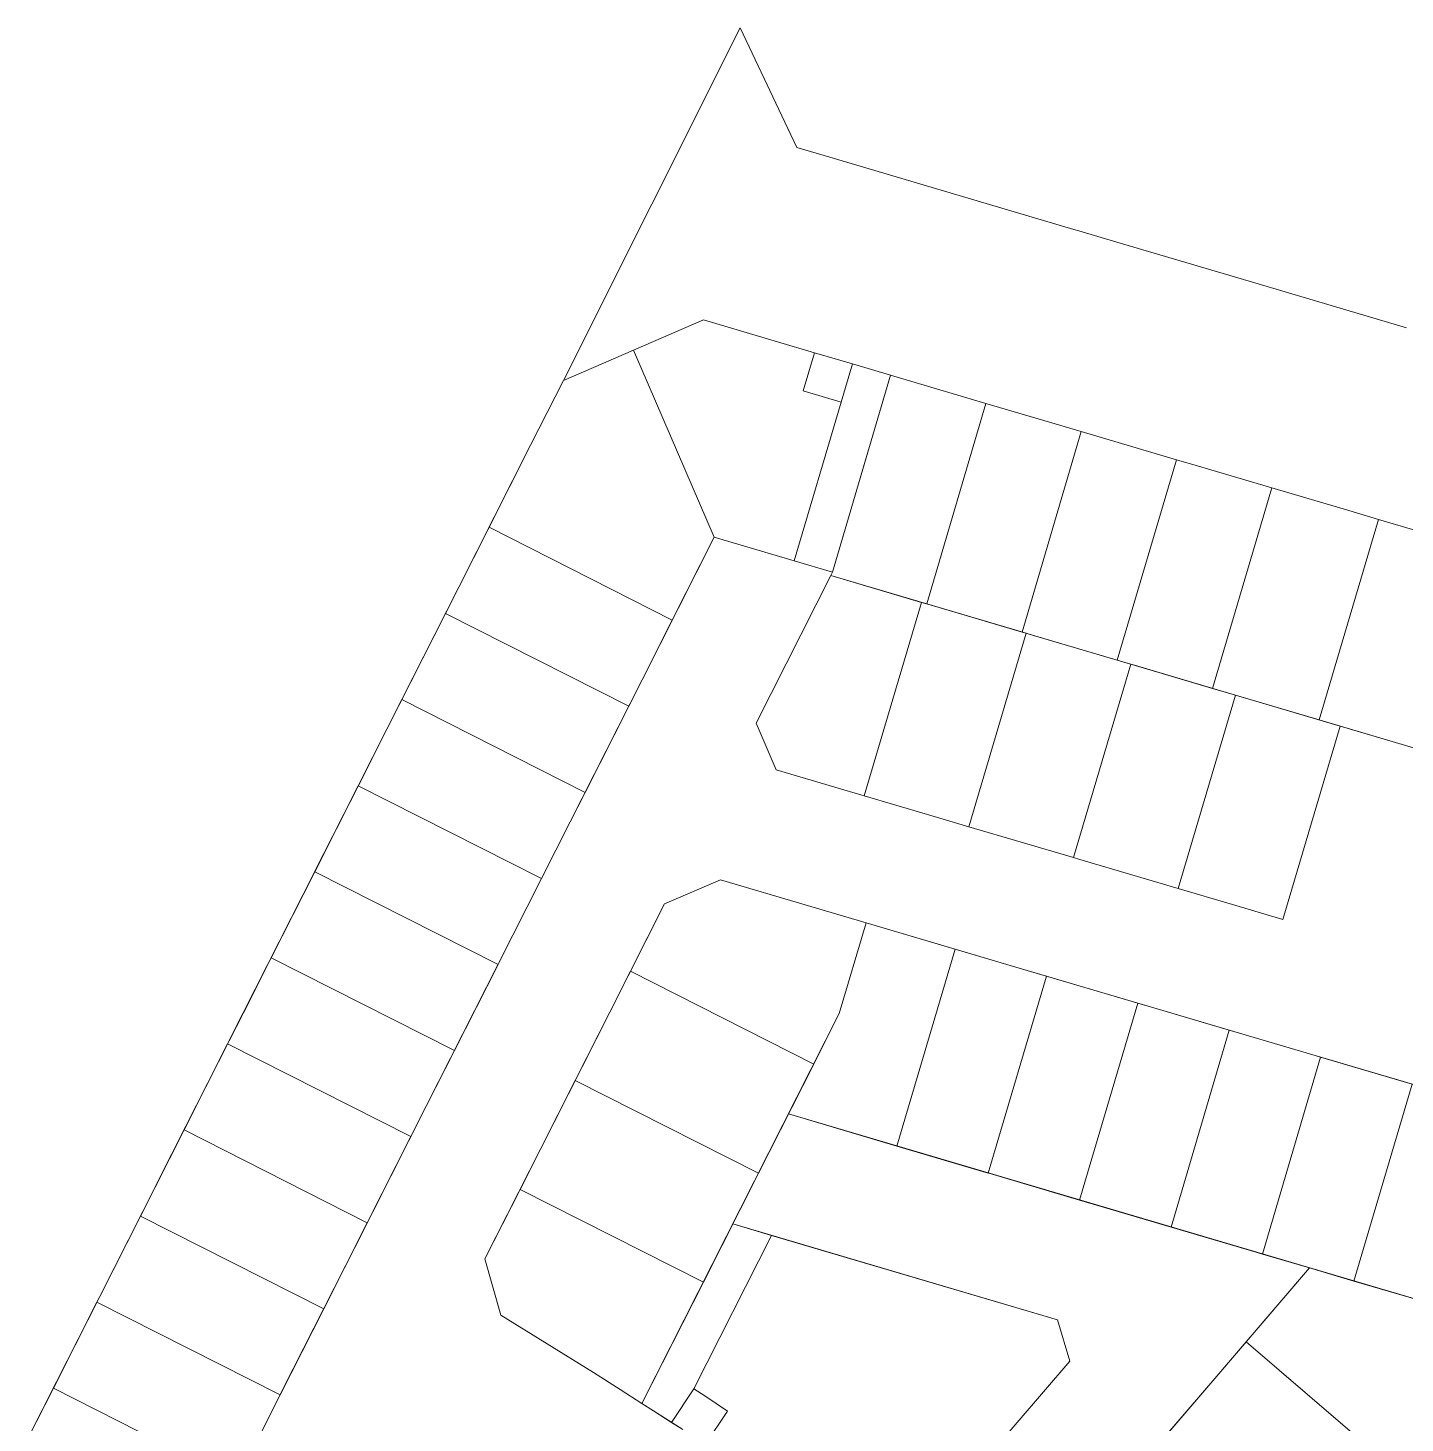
# Model space of a CAD drawing. Header units: millimetres. Extents: x -12746 to 995452, y -409013 to 338495.
# Drawn here: x 145851 to 353695, y 127912 to 338495 of the extents above; entities that cross this region are included whole.
import ezdxf

# ---------------------------------------------------------------- set-up
doc = ezdxf.new("R2010")
doc.units = ezdxf.units.MM
doc.layers.add('A-DETL', color=90, linetype='Continuous', lineweight=9)

msp = doc.modelspace()

# ---------------------------------------------------------------- linework, layer by layer
at = {"layer": 'A-DETL'}
for p, q in [((253360.6, 338494.5), (226661.6, 285277.5)), ((261883.6, 320443.5), (253360.6, 338494.5)), ((266868.6, 318970.5), (261883.6, 320443.5)), ((303712.6, 308082.5), (266868.6, 318970.5)), ((304442.6, 307866.5), (303712.6, 308082.5)), ((310198.6, 306168.5), (304442.6, 307866.5)), ((330146.6, 300274.5), (310198.6, 306168.5)), ((353929.6, 293248.5), (330146.6, 300274.5)), ((226659.6, 285275.5), (247818.6, 294408.5)), ((237239.1, 289842), (247818.6, 294408.5)), ((247818.6, 294408.5), (264543.6, 289467.5)), ((247818.6, 294408.5), (264543.6, 289467.5)), ((226659.6, 285275.5), (237239.1, 289842)), ((249426.6, 261609.5), (237239.1, 289842)), ((237239.1, 289842), (249426.6, 261609.5)), ((249426.6, 261609.5), (237239.1, 289842)), ((264543.6, 289467.5), (262843.6, 283713.5)), ((264543.6, 289467.5), (262843.6, 283713.5)), ((264543.6, 289467.5), (262843.6, 283713.5)), ((264543.6, 289467.5), (262843.6, 283713.5)), ((264543.6, 289467.5), (262843.6, 283713.5)), ((270297.6, 287767.5), (264543.6, 289467.5)), ((270297.6, 287767.5), (264543.6, 289467.5)), ((270297.6, 287767.5), (264543.6, 289467.5)), ((268597.6, 282012.5), (270297.6, 287767.5)), ((268597.6, 282012.5), (270297.6, 287767.5)), ((270297.6, 287767.5), (268597.6, 282012.5)), ((268597.6, 282012.5), (270297.6, 287767.5)), ((268597.6, 282012.5), (270297.6, 287767.5)), ((270297.6, 287767.5), (276051.6, 286067.5)), ((276051.6, 286067.5), (270297.6, 287767.5)), ((221710.6, 275495.5), (226659.6, 285275.5)), ((221710.6, 275495.5), (226659.6, 285275.5)), ((226661.6, 285277.5), (221769.1, 275609.2)), ((276051.6, 286067.5), (267268.6, 256337.5)), ((276051.6, 286067.5), (274385.6, 280427.5)), ((274385.6, 280427.5), (276051.6, 286067.5)), ((276051.6, 286067.5), (274385.6, 280427.5)), ((290436.9, 281817.5), (276051.6, 286067.5)), ((262843.6, 283713.5), (268597.6, 282012.5)), ((262843.6, 283713.5), (268597.6, 282012.5)), ((262843.6, 283713.5), (268597.6, 282012.5)), ((262843.6, 283713.5), (268597.6, 282012.5)), ((262843.6, 283713.5), (268597.6, 282012.5)), ((261514.6, 258037.5), (268597.6, 282012.5)), ((268597.6, 282012.5), (261514.6, 258037.5)), ((268597.6, 282012.5), (261514.6, 258037.5)), ((268597.6, 282012.5), (261514.6, 258037.5)), ((274385.6, 280427.5), (267268.6, 256337.5)), ((267268.6, 256337.5), (274385.6, 280427.5)), ((274385.6, 280427.5), (267268.6, 256337.5)), ((290437, 281817.7), (281495.3, 251550.5)), ((281495.3, 251550.4), (290437, 281817.7)), ((281495.3, 251550.5), (290436.9, 281817.5)), ((290437, 281817.7), (299159.6, 279240.5)), ((299159.6, 279240.5), (304822.3, 277567.6)), ((304822.3, 277567.6), (295880.6, 247300.5)), ((304822.3, 277567.6), (295880.6, 247300.5)), ((304822.3, 277567.6), (295880.6, 247300.5)), ((319207.7, 273317.9), (304822.3, 277567.6)), ((210873.6, 254081.5), (221710.6, 275495.5)), ((221712.6, 275497.5), (215259.9, 262747)), ((215445.5, 263115.7), (221710.6, 275495.5)), ((310265.9, 243050.5), (319207.7, 273317.9)), ((319207.7, 273317.9), (310265.9, 243050.5)), ((310265.9, 243050.4), (319207.7, 273317.9)), ((319207.7, 273317.9), (322177.6, 272440.5)), ((322177.6, 272440.5), (333592.8, 269067.1)), ((333592.8, 269067.1), (324651.2, 238800.5)), ((324651.2, 238800.5), (333592.8, 269067.1)), ((333592.8, 269067.1), (324651.2, 238800.5)), ((333592.8, 269067.1), (345191.6, 265639.5)), ((345191.6, 265639.5), (349684.4, 264312.5)), ((349684.4, 264312.5), (340743, 234046.3)), ((340743, 234046.3), (349684.4, 264312.5)), ((340743, 234046.3), (349684.4, 264312.5)), ((349684.4, 264312.5), (360057.6, 261248.5)), ((210873.6, 254081.5), (215445.5, 263115.7)), ((215259.9, 262747), (210875.6, 254083.5)), ((243105.1, 249118), (215445.5, 263115.7)), ((243105.1, 249118), (215445.5, 263115.7)), ((215445.5, 263115.7), (243105.1, 249118)), ((249426.6, 261609.5), (238533.6, 240084.5)), ((249426.6, 261609.5), (243105.1, 249118)), ((261514.6, 258037.5), (249426.6, 261609.5)), ((261514.6, 258037.5), (249426.6, 261609.5)), ((267268.6, 256337.5), (261514.6, 258037.5)), ((261514.6, 258037.5), (267268.6, 256337.5)), ((255747.6, 233570.5), (267011.5, 255829.5)), ((267268.6, 256337.5), (267011.5, 255829.5)), ((267011.5, 255829.5), (354951.9, 229848.5)), ((267011.5, 255829.5), (280706.2, 251783.6)), ((267011.5, 255829.5), (281495.3, 251550.5)), ((200036.6, 232668.5), (210873.6, 254081.5)), ((210875.6, 254083.5), (208751.7, 249886.9)), ((208860.6, 250103.9), (210873.6, 254081.5)), ((272081.4, 222590.4), (280706.2, 251783.5)), ((280706.2, 251783.6), (272081.7, 222591.3)), ((272081.7, 222591.3), (280706.2, 251783.5)), ((280706.2, 251783.5), (282374.6, 251290.7)), ((282374.6, 251290.7), (281495.3, 251550.4)), ((282374.6, 251290.7), (296500.8, 247117.2)), ((295880.6, 247300.5), (282374.6, 251290.7)), ((208751.7, 249886.9), (202243.3, 237026.9)), ((208860.6, 250103.9), (202285.9, 237112.9)), ((236520.4, 236106.1), (208860.6, 250103.9)), ((236520.4, 236106.1), (208860.6, 250103.9)), ((208860.6, 250103.9), (236520.4, 236106.1)), ((243105.1, 249118), (238533.6, 240084.5)), ((296500.8, 247117.2), (287876, 217924.1)), ((287876.2, 217924.8), (296500.8, 247117.2)), ((296500.8, 247117.2), (287876.2, 217924.8)), ((295880.6, 247300.5), (296500.8, 247117.2)), ((296500.8, 247117.2), (297608.5, 246790)), ((296500.8, 247117.2), (297608.5, 246790)), ((297608.5, 246790), (312295.3, 242450.9)), ((297608.5, 246790), (310265.9, 243050.5)), ((303670.5, 213257.8), (312295.3, 242450.9)), ((312295.3, 242450.9), (303670.5, 213257.8)), ((303670.6, 213258), (312295.3, 242450.9)), ((312295.3, 242450.9), (310265.9, 243050.4)), ((312295.3, 242450.9), (312842.4, 242289.3)), ((324651.2, 238800.5), (312295.3, 242450.9)), ((312842.4, 242289.3), (328089.9, 237784.6)), ((238533.6, 240084.5), (227696.6, 218669.5)), ((238533.6, 240084.5), (236520.4, 236106.1)), ((328089.9, 237784.6), (324651.2, 238800.5)), ((200036.6, 232668.5), (202285.9, 237112.9)), ((202243.3, 237026.9), (200038.6, 232670.5)), ((202285.9, 237112.9), (229946.2, 223114.8)), ((229946.2, 223114.8), (202285.9, 237112.9)), ((202285.9, 237112.9), (229946.2, 223114.8)), ((229946.2, 223114.8), (236520.4, 236106.1)), ((319465.1, 208591.4), (328089.9, 237784.6)), ((319465.1, 208591.5), (328089.9, 237784.6)), ((328089.9, 237784.6), (319465.1, 208591.4)), ((328089.9, 237784.6), (340743, 234046.3)), ((328089.9, 237784.6), (343884.4, 233118.2)), ((354951.9, 229848.4), (340743, 234046.3)), ((189199.6, 211254.5), (200036.6, 232668.5)), ((195711.4, 224121.8), (200036.6, 232668.5)), ((200038.6, 232670.5), (195735.1, 224166.7)), ((258791.6, 226517.5), (255747.6, 233570.5)), ((335259.6, 203925.1), (343884.4, 233118.2)), ((343884.4, 233118.2), (335259.6, 203925.1)), ((272081.7, 222591.3), (258791.6, 226517.5)), ((195711.4, 224121.8), (189136.9, 211130.6)), ((195735.1, 224166.7), (189227, 211306.6)), ((223371.6, 210123.7), (195711.4, 224121.8)), ((195711.4, 224121.8), (223371.6, 210123.7)), ((223371.6, 210123.7), (195711.4, 224121.8)), ((229946.2, 223114.8), (227696.6, 218669.5)), ((281592.6, 219781.5), (272081.7, 222591.3)), ((287876.2, 217924.8), (281592.6, 219781.5)), ((227696.6, 218669.5), (216859.6, 197256.5)), ((227696.6, 218669.5), (223371.6, 210123.7)), ((303670.5, 213257.8), (287876.2, 217924.8)), ((304609.6, 212980.5), (303670.6, 213258)), ((319465.1, 208591.4), (304609.6, 212980.5)), ((178362.6, 189840.5), (189199.6, 211254.5)), ((189136.9, 211130.6), (182562.5, 198139.5)), ((189201.6, 211256.5), (182718.8, 198446.5)), ((216796.9, 197132.7), (189136.9, 211130.6)), ((216796.9, 197132.7), (189136.9, 211130.6)), ((189136.9, 211130.6), (216796.9, 197132.7)), ((223371.6, 210123.7), (216859.6, 197256.5)), ((241927.6, 206263.5), (250391.6, 209917.5)), ((241927.6, 206263.5), (250391.6, 209917.5)), ((250391.6, 209917.5), (272349.6, 203429.5)), ((250391.6, 209917.5), (272349.6, 203429.5)), ((327625.6, 206180.5), (319465.1, 208591.5)), ((233652.6, 189913.5), (241927.6, 206263.5)), ((236783.7, 196099.5), (241927.6, 206263.5)), ((335259.6, 203925.1), (327625.6, 206180.5)), ((268298.9, 189719.8), (272349.8, 203430.1)), ((268298.9, 189719.8), (272349.6, 203429.5)), ((272349.6, 203429.5), (268298.9, 189719.8)), ((272349.6, 203429.5), (285776, 199463.2)), ((272349.6, 203429.5), (294112.6, 197000.5)), ((175988, 185148.3), (182562.5, 198139.5)), ((182718.8, 198446.5), (178364.6, 189842.5)), ((182562.5, 198139.5), (210222, 184141.8)), ((210222, 184141.8), (182562.5, 198139.5)), ((182562.5, 198139.5), (210222, 184141.8)), ((285776, 199463.2), (276992.1, 169733.7)), ((276992.1, 169733.7), (285776, 199463.2)), ((285776, 199463.2), (276992.1, 169733.7)), ((285776, 199463.2), (294112.6, 197000.5)), ((216859.6, 197256.5), (206021.6, 175842.5)), ((210222, 184141.8), (216796.9, 197132.7)), ((233652.6, 189913.5), (236783.5, 196099.6)), ((236783.5, 196099.6), (264443.4, 182101.4)), ((236783.7, 196099.5), (264443.4, 182101.4)), ((264443.4, 182101.4), (236783.7, 196099.5)), ((294112.6, 197000.5), (299569.9, 195388.2)), ((294112.6, 197000.5), (317128.6, 190200.5)), ((299569.9, 195388.2), (290785.8, 165658.1)), ((290785.8, 165658.1), (299569.9, 195388.2)), ((299569.9, 195388.2), (290785.8, 165658.1)), ((313363.6, 191312.9), (299569.9, 195388.2)), ((167525.6, 168426.5), (178362.6, 189840.5)), ((178364.6, 189842.5), (176210.7, 185586.3)), ((223261.6, 169379.5), (233652.6, 189913.5)), ((228457.1, 179646.5), (233652.6, 189913.5)), ((238520.4, 130878.6), (268298.9, 189719.8)), ((260630.7, 174567.8), (268298.9, 189719.8)), ((268298.9, 189719.8), (264443.4, 182101.4)), ((313363.6, 191312.9), (304579.5, 161582.6)), ((304579.6, 161583.1), (313363.6, 191312.9)), ((304579.6, 161583.1), (313363.6, 191312.9)), ((313363.6, 191312.9), (317128.6, 190200.5)), ((317128.6, 190200.5), (327157.3, 187237.2)), ((317128.6, 190200.5), (328682.6, 186786.5)), ((176210.7, 185586.3), (169702.5, 172726.2)), ((327157.3, 187237.2), (318373.2, 157507.1)), ((327157.3, 187237.2), (318373.3, 157507.6)), ((318373.3, 157507.6), (327157.3, 187237.2)), ((327157.3, 187237.2), (328682.6, 186786.5)), ((328682.6, 186786.5), (340142.6, 183400.5)), ((328682.6, 186786.5), (340142.6, 183400.5)), ((175988, 185148.3), (169413.6, 172157.1)), ((203647.2, 171150.8), (175987.2, 185148.7)), ((203647.2, 171150.8), (175988, 185148.3)), ((203647.2, 171150.8), (175988, 185148.3)), ((210222, 184141.8), (206021.6, 175842.5)), ((340142.6, 183400.5), (340951, 183161.6)), ((340142.6, 183400.5), (363159.6, 176599.5)), ((264443.4, 182101.4), (256116.8, 165648.4)), ((340951, 183161.6), (332166.9, 153431.6)), ((340951, 183161.6), (332167, 153431.9)), ((340951, 183161.6), (332167, 153431.9)), ((354744.6, 179085.9), (340951, 183161.6)), ((223261.6, 169379.5), (228457.1, 179646.5)), ((256116.8, 165648.4), (228457.1, 179646.5)), ((228457.1, 179646.5), (256116.8, 165648.4)), ((256116.8, 165648.4), (228457.1, 179646.5)), ((345960.6, 149356.1), (354744.6, 179085.9)), ((345960.6, 149356.1), (354744.6, 179085.9)), ((354744.6, 179085.9), (345960.6, 149356.1)), ((206021.6, 175842.5), (195184.6, 154428.5)), ((206021.6, 175842.5), (203647.2, 171150.8)), ((169702.5, 172726.2), (167527.6, 168428.5)), ((400667.9, 133192.1), (260630.7, 174567.8)), ((276992.1, 169733.7), (260630.7, 174567.8)), ((169413.6, 172157.1), (162839.1, 159166)), ((197072.8, 158159.6), (169412.8, 172157.5)), ((169413.6, 172157.1), (197072.8, 158159.6)), ((197072.8, 158159.6), (169413.6, 172157.1)), ((197072.8, 158159.6), (203647.2, 171150.8)), ((214811.6, 152683.5), (223261.6, 169379.5)), ((220130.7, 163193.4), (223261.6, 169379.5)), ((276992.1, 169733.7), (290785.8, 165658.1)), ((156688.6, 147012.5), (167525.6, 168426.5)), ((167527.6, 168428.5), (163194.4, 159866)), ((247790.2, 149195.4), (256116.8, 165648.4)), ((290855.6, 165637.5), (304579.6, 161583.1)), ((308345.6, 160470.5), (290855.6, 165637.5)), ((220130.7, 163193.4), (214811.6, 152683.5)), ((220130.5, 163193.5), (247790.2, 149195.4)), ((247790.2, 149195.4), (220130.7, 163193.4)), ((247790.2, 149195.4), (220130.7, 163193.4)), ((308345.6, 160470.5), (304579.6, 161583.1)), ((318373.3, 157507.6), (308345.6, 160470.5)), ((331359.6, 153670.5), (308345.6, 160470.5)), ((162839.1, 159166), (156688.6, 147012.5)), ((163194.4, 159866), (156690.6, 147014.5)), ((190498.4, 145168.4), (162838.3, 159166.4)), ((190498.4, 145168.4), (162839.1, 159166)), ((162839.1, 159166), (190498.4, 145168.4)), ((190498.4, 145168.4), (197072.8, 158159.6)), ((238520.4, 130878.6), (252230.3, 157968.8)), ((252230.3, 157968.8), (301232.6, 143489.5)), ((252230.3, 157968.8), (258080.1, 156240.3)), ((258080.1, 156240.3), (246366.1, 133093.9)), ((246366.1, 133093.9), (258080.1, 156240.3)), ((258080.1, 156240.3), (246366.1, 133093.9)), ((258080.1, 156240.3), (301232.6, 143489.5)), ((331359.6, 153670.5), (318373.3, 157507.6)), ((195184.6, 154428.5), (184347.6, 133014.5)), ((214811.6, 152683.5), (217211.6, 144184.5)), ((217211.6, 144184.5), (214811.6, 152683.5)), ((332167, 153431.9), (331359.6, 153670.5)), ((339291.6, 151326.5), (331359.6, 153670.5)), ((332167, 153431.9), (339291.6, 151326.5)), ((324963.6, 134635.5), (339291.6, 151326.5)), ((329724.9, 140182), (339291.6, 151326.5)), ((339291.6, 151326.5), (345960.6, 149356.1)), ((339291.6, 151326.5), (368345.7, 142742.1)), ((238520.4, 130878.6), (247790.2, 149195.4)), ((345960.6, 149356.1), (359754.3, 145280.6)), ((145850.6, 125598.5), (156688.6, 147012.5)), ((156264.6, 146174.8), (149689.7, 133183.9)), ((156690.6, 147014.5), (150177.6, 134146)), ((183923.9, 132177.3), (156263.9, 146175.2)), ((156688.6, 147012.5), (156264.6, 146174.8)), ((183923.9, 132177.3), (156264.6, 146174.8)), ((156264.6, 146174.8), (183923.9, 132177.3)), ((183923.9, 132177.3), (190498.4, 145168.4)), ((217211.6, 144184.5), (231213.6, 135564.5)), ((231213.6, 135564.5), (217211.6, 144184.5)), ((301232.6, 143489.5), (303078.6, 137236.5)), ((301232.6, 143489.5), (303078.6, 137236.5)), ((324963.6, 134635.5), (329724.9, 140182)), ((329724.5, 140182.4), (353247, 119989.8)), ((353247, 119989.8), (329724.9, 140182)), ((329724.9, 140182), (353247, 119989.8)), ((303078.6, 137236.5), (279794.6, 110112.5)), ((303078.6, 137236.5), (279794.6, 110112.5)), ((231213.6, 135564.5), (235235.6, 132985.5)), ((235235.6, 132985.5), (231213.6, 135564.5)), ((149689.7, 133183.9), (145850.6, 125598.5)), ((150177.6, 134146), (145852.6, 125600.5)), ((177349.5, 119186.1), (149689.4, 133184.1)), ((149689.7, 133183.9), (177349.5, 119186.1)), ((177349.5, 119186.1), (149689.7, 133183.9)), ((184347.6, 133014.5), (173510.6, 111600.5)), ((235235.6, 132985.5), (238520.6, 130878.5)), ((235235.6, 132985.5), (238520.4, 130878.6)), ((238520.6, 130878.5), (235235.6, 132985.5)), ((246366.1, 133093.9), (242971.7, 128024.1)), ((242971.7, 128024.1), (246366.1, 133093.9)), ((246366.1, 133093.9), (242971.7, 128024.1)), ((248020.6, 132032.6), (246366.1, 133093.9)), ((246366.1, 133093.9), (248020.6, 132032.6)), ((248020.6, 132032.6), (246366.1, 133093.9)), ((308366.6, 115302.5), (324963.6, 134635.5)), ((316938.5, 125287.5), (324963.6, 134635.5)), ((177349.5, 119186.1), (183923.9, 132177.3)), ((240286.6, 129746.5), (238520.4, 130878.6)), ((238520.6, 130878.5), (240286.6, 129746.5)), ((240286.6, 129746.5), (238520.6, 130878.5)), ((251456.4, 129732.2), (248020.6, 132032.6)), ((248020.6, 132032.6), (251456.4, 129732.2)), ((251456.4, 129732.2), (248020.6, 132032.6)), ((244676.6, 126930.5), (240286.6, 129746.5)), ((242971.7, 128024.1), (240286.6, 129746.5)), ((251456.4, 129732.2), (248062.6, 124663.4)), ((251456.4, 129732.2), (248062.6, 124663.4)), ((248062.6, 124663.4), (251456.4, 129732.2)), ((242971.7, 128024.1), (244676.6, 126930.5)), ((244676.6, 126930.5), (242971.7, 128024.1))]:
    msp.add_line(p, q, dxfattribs=at)

doc.saveas('drawing.dxf')
